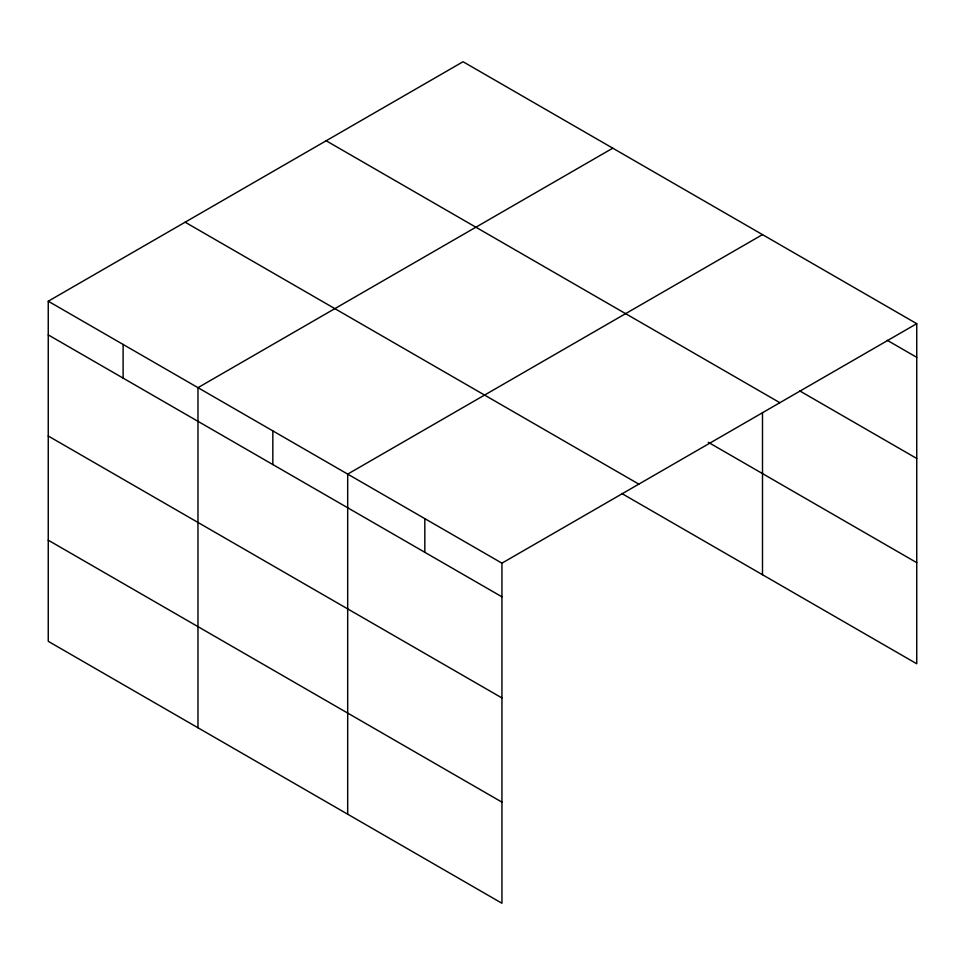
<?xml version="1.0" encoding="UTF-8"?>
<svg xmlns="http://www.w3.org/2000/svg" width="965" height="965" viewBox="0 0 965 965"><rect width="100%" height="100%" fill="white"/><g stroke="black" fill="none" stroke-linecap="round" stroke-linejoin="round"><path stroke-width="1.45" d="M501.945 697.948L501.945 563.162L48.25 301.225L48.25 641.327L501.945 903.264L501.945 697.948L48.25 436.011M621.81 493.501L916.75 663.775L916.75 323.673L463.055 61.736L48.25 301.225M612.775 148.176L197.97 387.665L197.97 727.767M762.495 234.616L347.69 474.105L347.69 814.207M501.945 563.162L916.75 323.673M887.185 340.271L916.75 357.34M799.768 390.934L916.75 458.471M326.17 140.769L779.865 402.707M708.286 442.296L916.75 562.655M185.135 222.191L638.83 484.128M48.25 334.891L501.945 596.828M48.25 540.195L501.945 802.144M762.495 412.574L762.495 574.718M424.817 518.627L424.817 552.294M272.83 430.885L272.83 464.551M123.11 344.445L123.11 378.111"/></g></svg>
